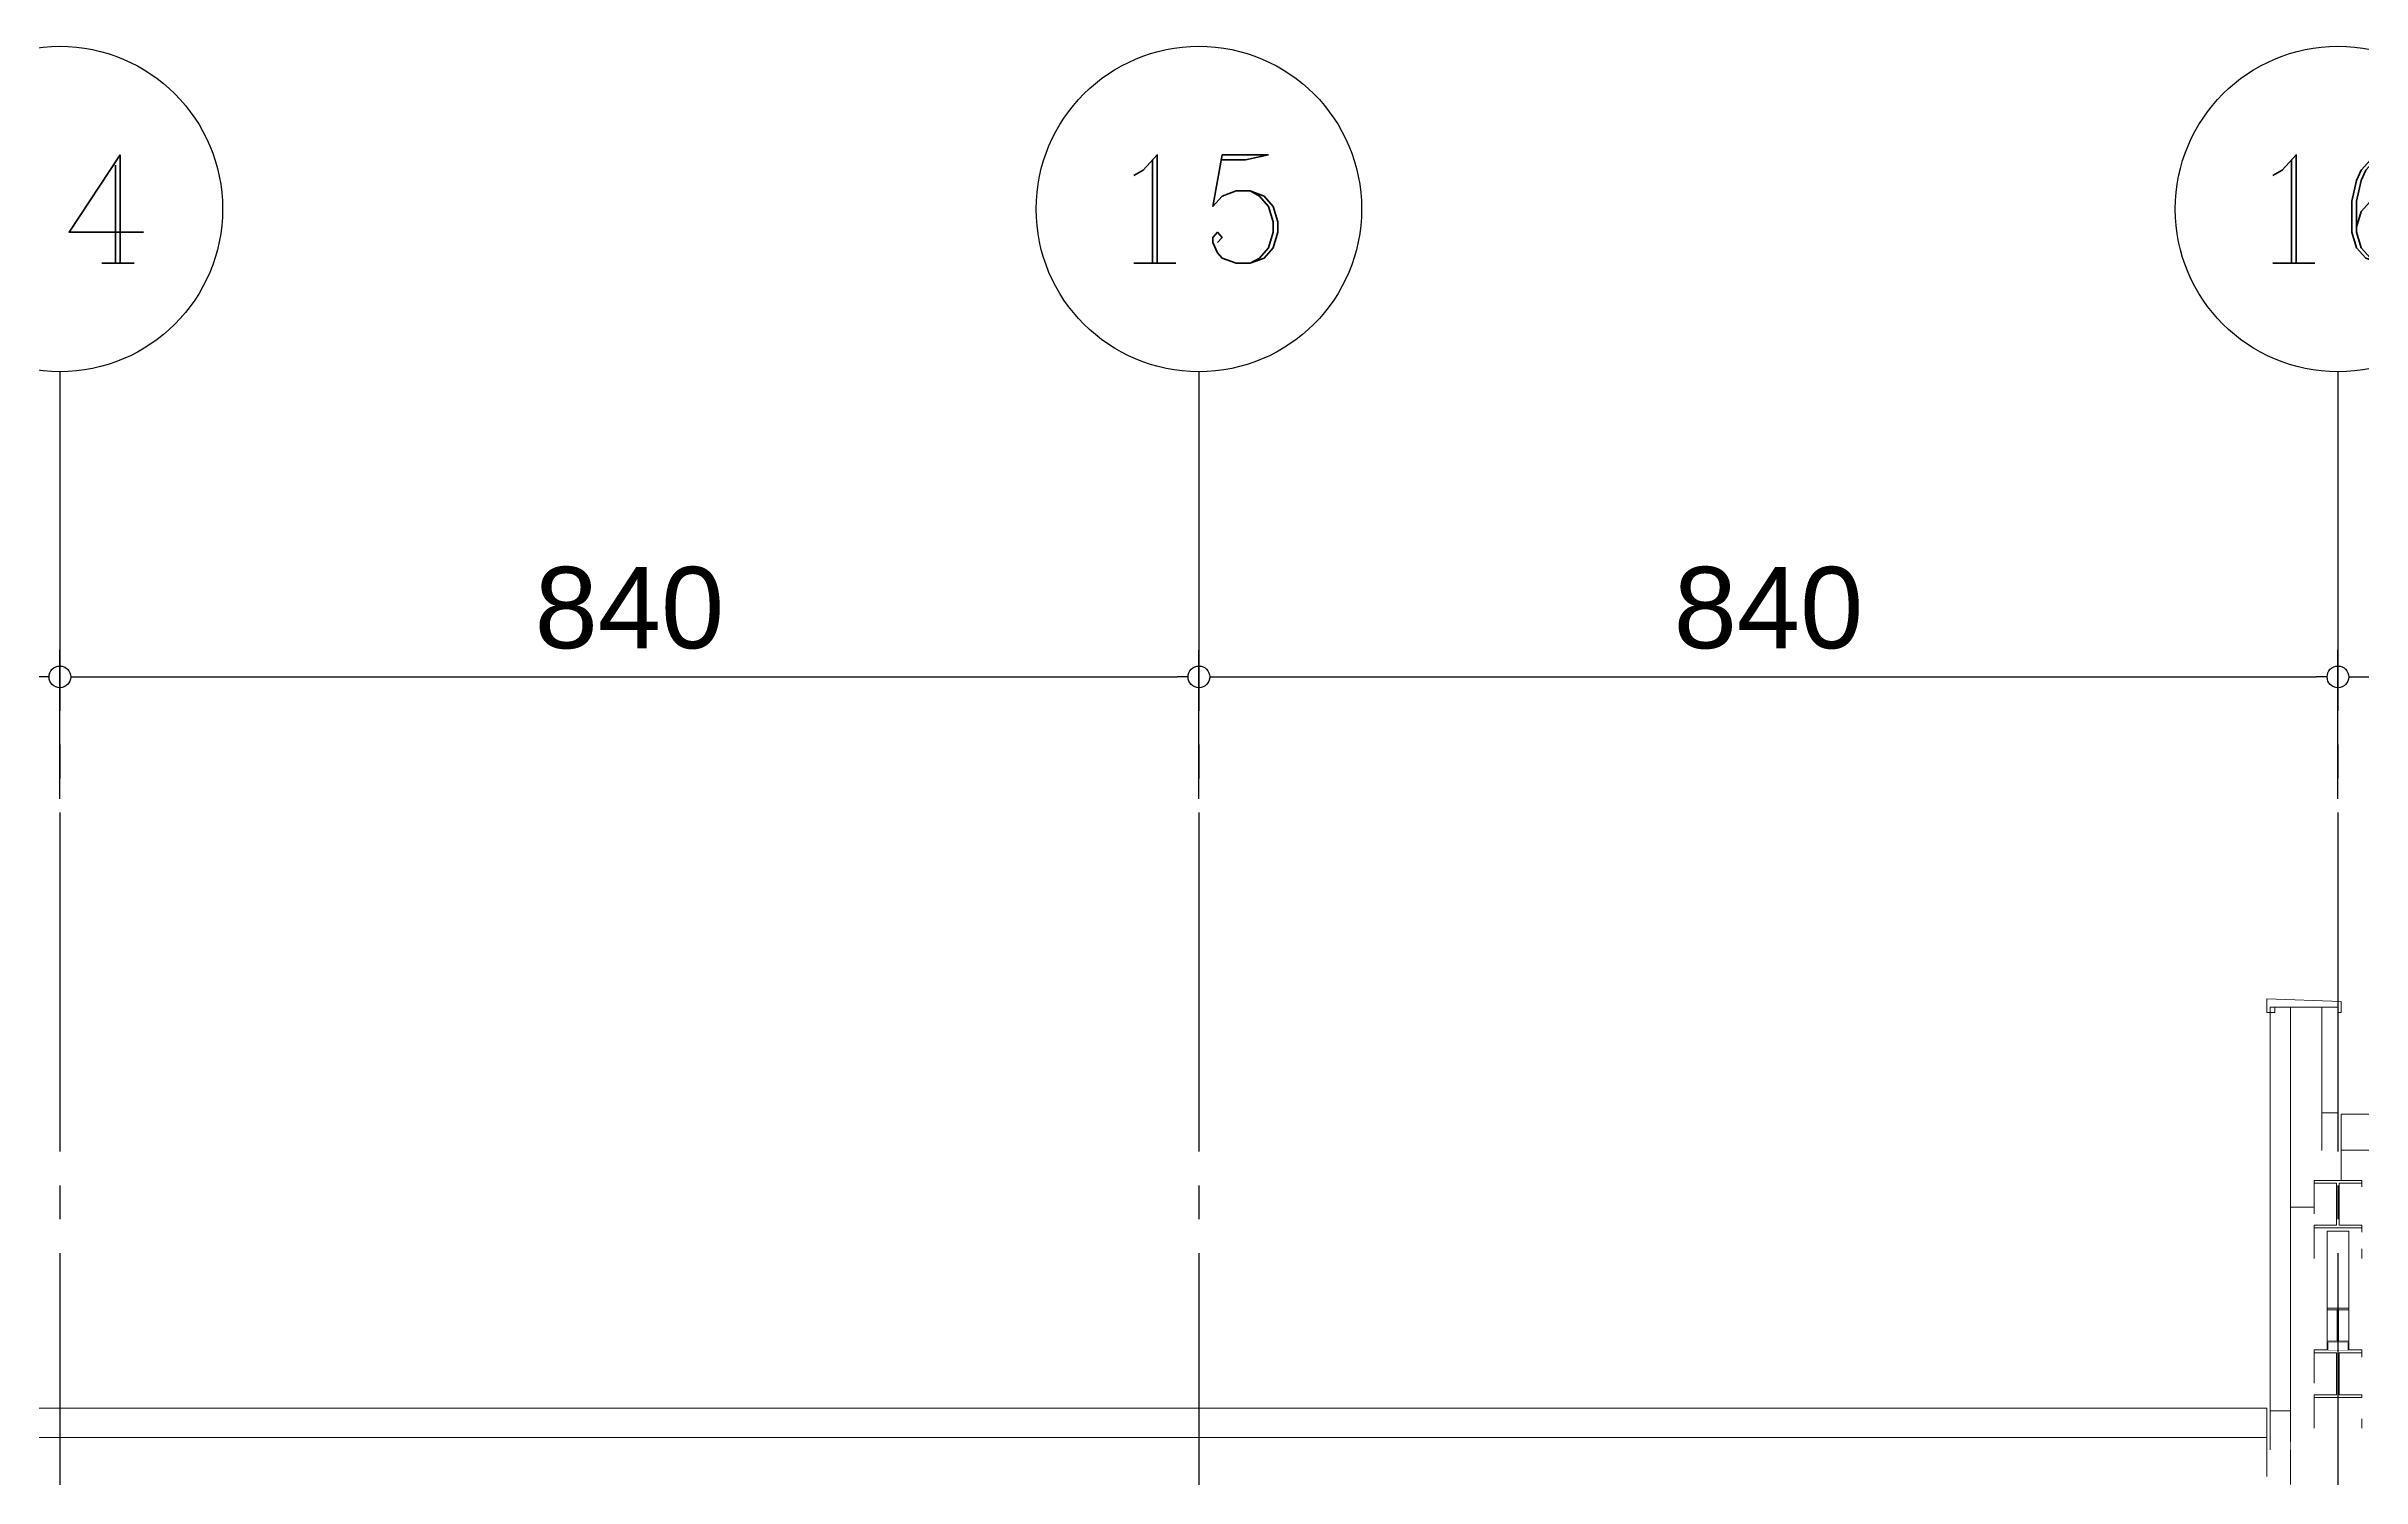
# Model space of a CAD drawing. Extents: x -3080 to 28500, y -1326 to 31609.
# Drawn here: x 11030 to 12738, y 28565 to 29621 of the extents above; entities that cross this region are included whole.
import ezdxf
from ezdxf.enums import TextEntityAlignment as Align
from ezdxf.xclip import XClip

# ---------------------------------------------------------------- set-up
doc = ezdxf.new("R2010")
doc.units = 0
doc.header["$LTSCALE"] = 100
doc.header["$XCLIPFRAME"] = 2
doc.linetypes.add('188K-SM-07-F10-MECH-CR PIPE-Y2257103$0$X-S-FAB_SL ALL$0$COL-CEN-LIN', pattern=[3.25, 2.5, -0.25, 0.25, -0.25])
doc.linetypes.add('188K-SM-07-F10-MECH-CR PIPE-Y2257103$0$X-S-FAB_SL ALL$0$Wipeout_Contour', pattern=[1, 0, -1])
for name, color, linetype in [('0-xref', 8, 'Continuous'), ('188K-SM-07-F10-MECH-CR PIPE-Y2257103$0$X-S-FAB_SL ALL$0$0-MC', 12, 'Continuous'), ('188K-SM-07-F10-MECH-CR PIPE-Y2257103$0$X-S-FAB_SL ALL$0$0-NC', 3, 'Continuous'), ('188K-SM-07-F10-MECH-CR PIPE-Y2257103$0$X-S-FAB_SL ALL$0$A-BLOCK', 7, 'Continuous'), ('188K-SM-07-F10-MECH-CR PIPE-Y2257103$0$X-S-FAB_SL ALL$0$A-ROOF', 7, 'Continuous'), ('188K-SM-07-F10-MECH-CR PIPE-Y2257103$0$X-S-FAB_SL ALL$0$A-WALL-EX', 7, 'Continuous'), ('188K-SM-07-F10-MECH-CR PIPE-Y2257103$0$X-S-FAB_SL ALL$0$ASP_1', 1, 'Continuous'), ('188K-SM-07-F10-MECH-CR PIPE-Y2257103$0$X-S-FAB_SL ALL$0$CCL', 15, '188K-SM-07-F10-MECH-CR PIPE-Y2257103$0$X-S-FAB_SL ALL$0$COL-CEN-LIN'), ('188K-SM-07-F10-MECH-CR PIPE-Y2257103$0$X-S-FAB_SL ALL$0$DIM', 15, 'Continuous'), ('188K-SM-07-F10-MECH-CR PIPE-Y2257103$0$X-S-FAB_SL ALL$0$Hattch', 7, 'Continuous'), ('188K-SM-07-F10-MECH-CR PIPE-Y2257103$0$X-S-FAB_SL ALL$0$S-COL', 7, 'Continuous'), ('188K-SM-07-F10-MECH-CR PIPE-Y2257103$0$X-S-FAB_SL ALL$0$S-TRUSS', 7, 'Continuous')]:
    doc.layers.add(name, color=color, linetype=linetype)
doc.styles.add('188K-SM-07-F10-MECH-CR PIPE-Y2257103$0$X-S-FAB_SL ALL$0$COL-NUM', font='romanc')
doc.styles.add('188K-SM-07-F10-MECH-CR PIPE-Y2257103$0$X-S-FAB_SL ALL$0$DIM', font='', dxfattribs={"width": 0.8})
doc.styles.add('188K-SM-07-F10-MECH-CR PIPE-Y2257103$0$X-S-FAB_SL ALL$0$Gen-Text', font='arial.ttf', dxfattribs={"height": 2.5})
doc.styles.get('188K-SM-07-F10-MECH-CR PIPE-Y2257103$0$X-S-FAB_SL ALL$0$DIM').set_extended_font_data('MingLiU')
doc.dimstyles.new('188K-SM-07-F10-MECH-CR PIPE-Y2257103$0$X-S-FAB_SL ALL$0$CIRL', dxfattribs={"dimtxt": 50, "dimasz": 25, "dimexe": 16, "dimexo": 0, "dimgap": 6, "dimtad": 1, "dimdsep": 46, "dimtxsty": '188K-SM-07-F10-MECH-CR PIPE-Y2257103$0$X-S-FAB_SL ALL$0$DIM', "dimblk": '188K-SM-07-F10-MECH-CR PIPE-Y2257103$0$X-S-FAB_SL ALL$0$_DotBlank', "dimcen": 10, "dimdle": 16, "dimclrd": 256, "dimclre": 256, "dimclrt": 6, "dimadec": 0, "dimazin": 0, "dimtfac": 1, "dimtix": 1, "dimtmove": 2, "dimatfit": 3, "dimldrblk": '188K-SM-07-F10-MECH-CR PIPE-Y2257103$0$X-S-FAB_SL ALL$0$ARROW', "dimfxl": 1, "dimtolj": 1, "dimtzin": 0, "dimarcsym": 0})

# ---------------------------------------------------------------- blocks, each defined once
blk = doc.blocks.new('188K-SM-07-F10-MECH-CR PIPE-Y2257103$0$X-S-FAB_SL ALL$0$剖面元素_219_3', base_point=(23061.3, -8263.1))
at = {"color": 254, "linetype": '188K-SM-07-F10-MECH-CR PIPE-Y2257103$0$X-S-FAB_SL ALL$0$Wipeout_Contour', "lineweight": 0, "ltscale": 326531.816947}
blk.add_wipeout([(35746.3, -6079), (35746.3, -6152.5), (35753.3, -6158.8), (35763.8, -6158.8), (35763.8, -6154.7), (35773.3, -6154.7), (35773.3, -6087.3), (35763.8, -6087.3), (35763.8, -6079)], dxfattribs=at).dxf.layer = '188K-SM-07-F10-MECH-CR PIPE-Y2257103$0$X-S-FAB_SL ALL$0$Hattch'
at = {"color": 254, "linetype": '188K-SM-07-F10-MECH-CR PIPE-Y2257103$0$X-S-FAB_SL ALL$0$Wipeout_Contour', "lineweight": 0, "ltscale": 291786.246429}
blk.add_wipeout([(35816.3, -6963.1), (35746.3, -6963.1), (35746.3, -6963.3), (35801.3, -6963.3), (35801.3, -6988.1), (35791.3, -6988.1), (35791.3, -7218.1), (35816.3, -7218.1)], dxfattribs=at).dxf.layer = '188K-SM-07-F10-MECH-CR PIPE-Y2257103$0$X-S-FAB_SL ALL$0$Hattch'
at = {"layer": '188K-SM-07-F10-MECH-CR PIPE-Y2257103$0$X-S-FAB_SL ALL$0$S-COL', "color": 8, "lineweight": 0}
for p, q in [((35746.3, -6963.3), (35746.3, -6963.1)), ((35816.3, -7218.1), (35816.3, -6963.1))]:
    blk.add_line(p, q, dxfattribs=at)
at = {"color": 254, "linetype": '188K-SM-07-F10-MECH-CR PIPE-Y2257103$0$X-S-FAB_SL ALL$0$Wipeout_Contour', "lineweight": 0, "ltscale": 2104627.003069175}
blk.add_wipeout([(35746.3, -5829.1), (35746.3, -6033.8), (35763.8, -6033.8), (35763.8, -6029.7), (35798.8, -6029.7), (35798.8, -6054.3), (35782.3, -6054.3), (35782.3, -6062.7), (35798.8, -6062.7), (35798.8, -6087.3), (35789.3, -6087.3), (35789.3, -6154.7), (35798.8, -6154.7), (35798.8, -6179.3), (35782.3, -6179.3), (35782.3, -6187.7), (35798.8, -6187.7), (35798.8, -6212.3), (35763.8, -6212.3), (35763.8, -6204), (35746.3, -6204), (35746.3, -6943.1), (35816.3, -6943.1), (35816.3, -5985.2), (35798.8, -5985.2), (35798.8, -5939.7), (35803.6, -5939.7), (35816.3, -5929.8), (35816.3, -5859.8), (35798.8, -5859.8), (35798.8, -5829.1), (35798.8, -5834.1), (35782.3, -5834.1), (35782.3, -5842.5), (35798.8, -5842.5), (35798.8, -5867.1), (35789.3, -5867.1), (35789.3, -5934.5), (35798.8, -5934.5), (35798.8, -5959), (35782.3, -5959), (35782.3, -5967.5), (35798.8, -5967.5), (35798.8, -5992.1), (35763.8, -5992.1), (35763.8, -5967.5), (35780.3, -5967.5), (35780.3, -5959), (35763.8, -5959), (35763.8, -5934.5), (35773.3, -5934.5), (35773.3, -5867.1), (35763.8, -5867.1), (35763.8, -5842.5), (35780.3, -5842.5), (35780.3, -5834.1), (35763.8, -5834.1), (35763.8, -5829.1)], dxfattribs=at).dxf.layer = '188K-SM-07-F10-MECH-CR PIPE-Y2257103$0$X-S-FAB_SL ALL$0$Hattch'
at = {"color": 254, "linetype": '188K-SM-07-F10-MECH-CR PIPE-Y2257103$0$X-S-FAB_SL ALL$0$Wipeout_Contour', "lineweight": 0, "ltscale": 145845.722661}
blk.add_wipeout([(35771.3, -7028.1), (35746.3, -7028.1), (35746.3, -7218.1), (35771.3, -7218.1)], dxfattribs=at).dxf.layer = '188K-SM-07-F10-MECH-CR PIPE-Y2257103$0$X-S-FAB_SL ALL$0$Hattch'
at = {"layer": '188K-SM-07-F10-MECH-CR PIPE-Y2257103$0$X-S-FAB_SL ALL$0$S-COL', "color": 8, "lineweight": 0}
for p, q in [((35746.3, -5829.1), (35763.8, -5829.1)), ((35816.3, -5929.8), (35816.3, -5859.8)), ((35816.3, -6943.1), (35816.3, -5985.2)), ((35746.3, -6033.8), (35746.3, -6001.9)), ((35746.3, -6152.5), (35746.3, -6079)), ((35746.3, -6943.1), (35746.3, -6204)), ((35746.3, -7218.1), (35746.3, -7028.1))]:
    blk.add_line(p, q, dxfattribs=at)
blk = doc.blocks.new('188K-SM-07-F10-MECH-CR PIPE-Y2257103$0$X-S-FAB_SL ALL$0$剖面元素_435_3', base_point=(23061.3, -8263.1))
at = {"layer": '188K-SM-07-F10-MECH-CR PIPE-Y2257103$0$X-S-FAB_SL ALL$0$A-WALL-EX', "color": 6, "lineweight": 0}
blk.add_line((35734.8, -5681.6), (35731.3, -5681.6), dxfattribs=at)
at = {"color": 254, "linetype": '188K-SM-07-F10-MECH-CR PIPE-Y2257103$0$X-S-FAB_SL ALL$0$Wipeout_Contour', "lineweight": 0, "ltscale": 144951.588721}
blk.add_wipeout([(35731.3, -6008.1), (35746.3, -6008.1), (35746.3, -5979.5), (35731.3, -5979.5)], dxfattribs=at).dxf.layer = '188K-SM-07-F10-MECH-CR PIPE-Y2257103$0$X-S-FAB_SL ALL$0$Hattch'
at = {"layer": '188K-SM-07-F10-MECH-CR PIPE-Y2257103$0$X-S-FAB_SL ALL$0$A-WALL-EX', "color": 6, "lineweight": 0}
for p, q in [((35731.3, -5681.6), (35731.3, -5979.5)), ((35746.3, -5681.6), (35746.3, -5979.5)), ((35746.3, -5979.5), (35731.3, -5979.5))]:
    blk.add_line(p, q, dxfattribs=at)
at = {"layer": '188K-SM-07-F10-MECH-CR PIPE-Y2257103$0$X-S-FAB_SL ALL$0$A-WALL-EX', "color": 8, "lineweight": 0}
for p, q in [((35731.3, -6008.1), (35731.3, -5979.5)), ((35746.3, -6001.9), (35746.3, -5979.5))]:
    blk.add_line(p, q, dxfattribs=at)
blk = doc.blocks.new('188K-SM-07-F10-MECH-CR PIPE-Y2257103$0$X-S-FAB_SL ALL$0$剖面元素_436_3', base_point=(23061.3, -8263.1))
at = {"layer": '188K-SM-07-F10-MECH-CR PIPE-Y2257103$0$X-S-FAB_SL ALL$0$A-WALL-EX', "color": 6, "lineweight": 0}
blk.add_line((35781.3, -5681.6), (35781.3, -5685.6), dxfattribs=at)
at = {"color": 254, "linetype": '188K-SM-07-F10-MECH-CR PIPE-Y2257103$0$X-S-FAB_SL ALL$0$Wipeout_Contour', "lineweight": 0, "ltscale": 144952.560465}
blk.add_wipeout([(35769.3, -5759.6), (35769.3, -5787.3), (35781.3, -5787.3), (35781.3, -5759.6)], dxfattribs=at).dxf.layer = '188K-SM-07-F10-MECH-CR PIPE-Y2257103$0$X-S-FAB_SL ALL$0$Hattch'
at = {"layer": '188K-SM-07-F10-MECH-CR PIPE-Y2257103$0$X-S-FAB_SL ALL$0$A-WALL-EX', "color": 6, "lineweight": 0}
for p, q in [((35769.3, -5681.6), (35769.3, -5759.6)), ((35781.3, -5685.6), (35781.3, -5759.6)), ((35781.3, -5759.6), (35769.3, -5759.6))]:
    blk.add_line(p, q, dxfattribs=at)
at = {"layer": '188K-SM-07-F10-MECH-CR PIPE-Y2257103$0$X-S-FAB_SL ALL$0$A-WALL-EX', "color": 8, "lineweight": 0}
for p, q in [((35769.3, -5787.3), (35769.3, -5759.6)), ((35781.3, -5787.3), (35781.3, -5759.6))]:
    blk.add_line(p, q, dxfattribs=at)
blk = doc.blocks.new('188K-SM-07-F10-MECH-CR PIPE-Y2257103$0$X-S-FAB_SL ALL$0$剖面元素_440_3', base_point=(23061.3, -8263.1))
at = {"layer": '188K-SM-07-F10-MECH-CR PIPE-Y2257103$0$X-S-FAB_SL ALL$0$A-ROOF', "color": 6, "lineweight": 0}
blk.add_line((38178.8, -5760.5), (35783.8, -5760.5), dxfattribs=at)
at = {"color": 254, "linetype": '188K-SM-07-F10-MECH-CR PIPE-Y2257103$0$X-S-FAB_SL ALL$0$Wipeout_Contour', "lineweight": 0, "ltscale": 974536.709837}
blk.add_wipeout([(35783.8, -5787.2), (35783.8, -5809.5), (35798.8, -5809.5), (35798.8, -5815.8), (35798.8, -5814.3), (36363.8, -5814.3), (36363.8, -5809.5), (36398.8, -5809.5), (36398.8, -5815.8), (36398.8, -5814.3), (36963.8, -5814.3), (36963.8, -5809.5), (36998.8, -5809.5), (36998.8, -5815.8), (36998.8, -5814.3), (37563.8, -5814.3), (37563.8, -5809.5), (37598.8, -5809.5), (37598.8, -5815.8), (37598.8, -5814.3), (38163.8, -5814.3), (38163.8, -5815.8), (38163.8, -5815.8), (38163.8, -5809.5), (38178.8, -5809.5), (38178.8, -5787.2)], dxfattribs=at).dxf.layer = '188K-SM-07-F10-MECH-CR PIPE-Y2257103$0$X-S-FAB_SL ALL$0$Hattch'
at = {"layer": '188K-SM-07-F10-MECH-CR PIPE-Y2257103$0$X-S-FAB_SL ALL$0$A-ROOF', "color": 6, "lineweight": 0}
for p in [(35783.8, -5760.5), (38178.8, -5787.2)]:
    blk.add_line(p, (35783.8, -5787.2), dxfattribs=at)
at = {"layer": '188K-SM-07-F10-MECH-CR PIPE-Y2257103$0$X-S-FAB_SL ALL$0$A-ROOF', "color": 8, "lineweight": 0}
blk.add_line((35783.8, -5787.2), (35783.8, -5809.5), dxfattribs=at)
blk = doc.blocks.new('188K-SM-07-F10-MECH-CR PIPE-Y2257103$0$X-S-FAB_SL ALL$0$剖面元素_595_3', base_point=(23061.3, -8263.1))
at = {"layer": '188K-SM-07-F10-MECH-CR PIPE-Y2257103$0$X-S-FAB_SL ALL$0$A-ROOF', "color": 6, "lineweight": 0}
blk.add_line((35728.8, -5977.3), (24863.8, -5977.3), dxfattribs=at)
at = {"color": 254, "linetype": '188K-SM-07-F10-MECH-CR PIPE-Y2257103$0$X-S-FAB_SL ALL$0$Wipeout_Contour', "lineweight": 0, "ltscale": 123706.451728}
blk.add_wipeout([(24906.3, -6027.7), (35728.8, -6027.7), (35728.8, -5999.1), (24906.3, -5999.1)], dxfattribs=at).dxf.layer = '188K-SM-07-F10-MECH-CR PIPE-Y2257103$0$X-S-FAB_SL ALL$0$Hattch'
at = {"layer": '188K-SM-07-F10-MECH-CR PIPE-Y2257103$0$X-S-FAB_SL ALL$0$A-ROOF', "color": 6, "lineweight": 0}
for p, q in [((35728.8, -5977.3), (35728.8, -5999.1)), ((35728.8, -5999.1), (24863.8, -5999.1))]:
    blk.add_line(p, q, dxfattribs=at)
at = {"layer": '188K-SM-07-F10-MECH-CR PIPE-Y2257103$0$X-S-FAB_SL ALL$0$A-ROOF', "color": 8, "lineweight": 0}
blk.add_line((35728.8, -6027.7), (35728.8, -5999.1), dxfattribs=at)
blk = doc.blocks.new('188K-SM-07-F10-MECH-CR PIPE-Y2257103$0$X-S-FAB_SL ALL$0$剖面元素_603_3', base_point=(23061.3, -8263.1))
at = {"layer": '188K-SM-07-F10-MECH-CR PIPE-Y2257103$0$X-S-FAB_SL ALL$0$A-WALL-EX', "color": 6, "lineweight": 0}
for p, q in [((35728.8, -5675.6), (35728.8, -5685.6)), ((35728.8, -5675.6), (35783.8, -5677.6)), ((35734.8, -5685.6), (35728.8, -5685.6)), ((35734.8, -5681.6), (35734.8, -5685.6)), ((35746.3, -5681.6), (35734.8, -5681.6)), ((35769.3, -5681.6), (35746.3, -5681.6)), ((35781.3, -5681.6), (35769.3, -5681.6)), ((35783.8, -5685.6), (35781.3, -5685.6)), ((35783.8, -5677.6), (35783.8, -5685.6))]:
    blk.add_line(p, q, dxfattribs=at)
blk = doc.blocks.new('188K-SM-07-F10-MECH-CR PIPE-Y2257103$0$X-S-FAB_SL ALL$0$剖面元素_970_3', base_point=(23061.3, -8263.1))
at = {"color": 254, "linetype": '188K-SM-07-F10-MECH-CR PIPE-Y2257103$0$X-S-FAB_SL ALL$0$Wipeout_Contour', "lineweight": 0, "ltscale": 144971.267175}
blk.add_wipeout([(35763.8, -5811.5), (35763.8, -5834.1), (35780.3, -5834.1), (35780.3, -5811.5)], dxfattribs=at).dxf.layer = '188K-SM-07-F10-MECH-CR PIPE-Y2257103$0$X-S-FAB_SL ALL$0$Hattch'
at = {"color": 254, "linetype": '188K-SM-07-F10-MECH-CR PIPE-Y2257103$0$X-S-FAB_SL ALL$0$Wipeout_Contour', "lineweight": 0, "ltscale": 290058.921597}
blk.add_wipeout([(35763.8, -5844.5), (35763.8, -5867.1), (35773.3, -5867.1), (35773.3, -5846.9), (35789.3, -5846.9), (35789.3, -5867.1), (35798.8, -5867.1), (35798.8, -5844.5)], dxfattribs=at).dxf.layer = '188K-SM-07-F10-MECH-CR PIPE-Y2257103$0$X-S-FAB_SL ALL$0$Hattch'
at = {"color": 254, "linetype": '188K-SM-07-F10-MECH-CR PIPE-Y2257103$0$X-S-FAB_SL ALL$0$Wipeout_Contour', "lineweight": 0, "ltscale": 145052.423397}
blk.add_wipeout([(35763.8, -5936.5), (35763.8, -5959), (35780.3, -5959), (35780.3, -5936.5)], dxfattribs=at).dxf.layer = '188K-SM-07-F10-MECH-CR PIPE-Y2257103$0$X-S-FAB_SL ALL$0$Hattch'
at = {"color": 254, "linetype": '188K-SM-07-F10-MECH-CR PIPE-Y2257103$0$X-S-FAB_SL ALL$0$Wipeout_Contour', "lineweight": 0, "ltscale": 145110.638342}
blk.add_wipeout([(35763.8, -5969.5), (35763.8, -5992.1), (35798.8, -5992.1), (35798.8, -5969.5)], dxfattribs=at).dxf.layer = '188K-SM-07-F10-MECH-CR PIPE-Y2257103$0$X-S-FAB_SL ALL$0$Hattch'
at = {"layer": '188K-SM-07-F10-MECH-CR PIPE-Y2257103$0$X-S-FAB_SL ALL$0$S-TRUSS', "color": 3, "lineweight": 0}
for p, q in [((35763.8, -5809.5), (35763.8, -5811.5)), ((35763.8, -5842.5), (35763.8, -5844.5)), ((35798.8, -5844.5), (35763.8, -5844.5)), ((35763.8, -5934.5), (35763.8, -5936.5)), ((35763.8, -5967.5), (35763.8, -5969.5)), ((35798.8, -5969.5), (35763.8, -5969.5))]:
    blk.add_line(p, q, dxfattribs=at)
at = {"layer": '188K-SM-07-F10-MECH-CR PIPE-Y2257103$0$X-S-FAB_SL ALL$0$S-TRUSS', "color": 8, "lineweight": 0}
for p, q in [((35763.8, -5811.5), (35763.8, -5834.1)), ((35763.8, -5844.5), (35763.8, -5867.1)), ((35798.8, -5844.5), (35798.8, -5847.7)), ((35798.8, -5859.8), (35798.8, -5867.1)), ((35763.8, -5936.5), (35763.8, -5959)), ((35763.8, -5969.5), (35763.8, -5992.1)), ((35798.8, -5985.2), (35798.8, -5992.1))]:
    blk.add_line(p, q, dxfattribs=at)
at = {"color": 254, "linetype": '188K-SM-07-F10-MECH-CR PIPE-Y2257103$0$X-S-FAB_SL ALL$0$Wipeout_Contour', "lineweight": 0, "ltscale": 145044.306395}
blk.add_wipeout([(35798.8, -5811.5), (35782.3, -5811.5), (35782.3, -5834.1), (35798.8, -5834.1)], dxfattribs=at).dxf.layer = '188K-SM-07-F10-MECH-CR PIPE-Y2257103$0$X-S-FAB_SL ALL$0$Hattch'
at = {"color": 254, "linetype": '188K-SM-07-F10-MECH-CR PIPE-Y2257103$0$X-S-FAB_SL ALL$0$Wipeout_Contour', "lineweight": 0, "ltscale": 145125.421773}
blk.add_wipeout([(35798.8, -5936.5), (35782.3, -5936.5), (35782.3, -5959), (35798.8, -5959)], dxfattribs=at).dxf.layer = '188K-SM-07-F10-MECH-CR PIPE-Y2257103$0$X-S-FAB_SL ALL$0$Hattch'
at = {"layer": '188K-SM-07-F10-MECH-CR PIPE-Y2257103$0$X-S-FAB_SL ALL$0$S-TRUSS', "color": 3, "lineweight": 0}
for p, q in [((35798.8, -5809.5), (35763.8, -5809.5)), ((35780.3, -5811.5), (35763.8, -5811.5)), ((35780.3, -5811.5), (35780.3, -5842.5)), ((35782.3, -5811.5), (35782.3, -5842.5)), ((35798.8, -5811.5), (35782.3, -5811.5)), ((35798.8, -5809.5), (35798.8, -5811.5)), ((35780.3, -5842.5), (35763.8, -5842.5)), ((35798.8, -5842.5), (35782.3, -5842.5)), ((35798.8, -5842.5), (35798.8, -5844.5)), ((35798.8, -5934.5), (35763.8, -5934.5)), ((35780.3, -5936.5), (35763.8, -5936.5)), ((35780.3, -5936.5), (35780.3, -5967.5)), ((35782.3, -5936.5), (35782.3, -5967.5)), ((35798.8, -5936.5), (35782.3, -5936.5)), ((35798.8, -5934.5), (35798.8, -5936.5)), ((35780.3, -5967.5), (35763.8, -5967.5)), ((35798.8, -5967.5), (35782.3, -5967.5)), ((35798.8, -5967.5), (35798.8, -5969.5))]:
    blk.add_line(p, q, dxfattribs=at)
at = {"layer": '188K-SM-07-F10-MECH-CR PIPE-Y2257103$0$X-S-FAB_SL ALL$0$S-TRUSS', "color": 8, "lineweight": 0}
for p, q in [((35798.8, -5811.5), (35798.8, -5814.3)), ((35798.8, -5936.5), (35798.8, -5939.7))]:
    blk.add_line(p, q, dxfattribs=at)
blk = doc.blocks.new('188K-SM-07-F10-MECH-CR PIPE-Y2257103$0$X-S-FAB_SL ALL$0$剖面元素_971_3', base_point=(23061.3, -8263.1))
at = {"color": 254, "linetype": '188K-SM-07-F10-MECH-CR PIPE-Y2257103$0$X-S-FAB_SL ALL$0$Wipeout_Contour', "lineweight": 0, "ltscale": 145035.0485}
blk.add_wipeout([(35773.3, -5846.9), (35773.3, -5883.2), (35789.3, -5883.2), (35789.3, -5846.9)], dxfattribs=at).dxf.layer = '188K-SM-07-F10-MECH-CR PIPE-Y2257103$0$X-S-FAB_SL ALL$0$Hattch'
at = {"color": 254, "linetype": '188K-SM-07-F10-MECH-CR PIPE-Y2257103$0$X-S-FAB_SL ALL$0$Wipeout_Contour', "lineweight": 0, "ltscale": 145047.918186}
blk.add_wipeout([(35773.3, -5934.5), (35773.8, -5934.5), (35773.8, -5929.2), (35773.3, -5929.2)], dxfattribs=at).dxf.layer = '188K-SM-07-F10-MECH-CR PIPE-Y2257103$0$X-S-FAB_SL ALL$0$Hattch'
at = {"color": 254, "linetype": '188K-SM-07-F10-MECH-CR PIPE-Y2257103$0$X-S-FAB_SL ALL$0$Wipeout_Contour', "lineweight": 0, "ltscale": 145109.083371}
blk.add_wipeout([(35788.8, -5929.2), (35788.8, -5934.5), (35789.3, -5934.5), (35789.3, -5929.2)], dxfattribs=at).dxf.layer = '188K-SM-07-F10-MECH-CR PIPE-Y2257103$0$X-S-FAB_SL ALL$0$Hattch'
at = {"layer": '188K-SM-07-F10-MECH-CR PIPE-Y2257103$0$X-S-FAB_SL ALL$0$S-TRUSS', "color": 8, "lineweight": 0}
blk.add_line((35789.3, -5846.9), (35773.3, -5846.9), dxfattribs=at)
at = {"color": 254, "linetype": '188K-SM-07-F10-MECH-CR PIPE-Y2257103$0$X-S-FAB_SL ALL$0$Wipeout_Contour', "lineweight": 0, "ltscale": 145085.208938}
blk.add_wipeout([(35781.8, -5928), (35789.3, -5928), (35789.3, -5904.9), (35781.8, -5904.9)], dxfattribs=at).dxf.layer = '188K-SM-07-F10-MECH-CR PIPE-Y2257103$0$X-S-FAB_SL ALL$0$Hattch'
at = {"color": 254, "linetype": '188K-SM-07-F10-MECH-CR PIPE-Y2257103$0$X-S-FAB_SL ALL$0$Wipeout_Contour', "lineweight": 0, "ltscale": 145053.437667}
blk.add_wipeout([(35789.3, -5883.2), (35773.3, -5883.2), (35773.3, -5903.6), (35789.3, -5903.6)], dxfattribs=at).dxf.layer = '188K-SM-07-F10-MECH-CR PIPE-Y2257103$0$X-S-FAB_SL ALL$0$Hattch'
at = {"layer": '188K-SM-07-F10-MECH-CR PIPE-Y2257103$0$X-S-FAB_SL ALL$0$S-TRUSS', "color": 8, "lineweight": 0}
for p, q in [((35773.3, -5883.2), (35773.3, -5846.9)), ((35789.3, -5883.2), (35789.3, -5846.9))]:
    blk.add_line(p, q, dxfattribs=at)
at = {"color": 254, "linetype": '188K-SM-07-F10-MECH-CR PIPE-Y2257103$0$X-S-FAB_SL ALL$0$Wipeout_Contour', "lineweight": 0, "ltscale": 145051.664413}
blk.add_wipeout([(35773.3, -5928), (35780.8, -5928), (35780.8, -5904.9), (35773.3, -5904.9)], dxfattribs=at).dxf.layer = '188K-SM-07-F10-MECH-CR PIPE-Y2257103$0$X-S-FAB_SL ALL$0$Hattch'
at = {"layer": '188K-SM-07-F10-MECH-CR PIPE-Y2257103$0$X-S-FAB_SL ALL$0$S-TRUSS', "color": 8, "lineweight": 0}
for p, q in [((35773.3, -5903.6), (35773.3, -5883.2)), ((35789.3, -5903.6), (35789.3, -5883.2)), ((35773.3, -5928), (35773.3, -5904.9)), ((35789.3, -5928), (35789.3, -5904.9)), ((35773.3, -5929.2), (35773.3, -5934.5)), ((35789.3, -5929.2), (35789.3, -5934.5))]:
    blk.add_line(p, q, dxfattribs=at)
at = {"layer": '188K-SM-07-F10-MECH-CR PIPE-Y2257103$0$X-S-FAB_SL ALL$0$S-TRUSS', "color": 3, "lineweight": 0}
for p, q in [((35773.3, -5903.6), (35773.3, -5904.9)), ((35789.3, -5903.6), (35773.3, -5903.6)), ((35780.8, -5904.9), (35773.3, -5904.9)), ((35780.8, -5904.9), (35780.8, -5928)), ((35781.8, -5904.9), (35781.8, -5928)), ((35789.3, -5904.9), (35781.8, -5904.9)), ((35789.3, -5903.6), (35789.3, -5904.9)), ((35773.3, -5928), (35773.3, -5929.2)), ((35780.8, -5928), (35773.3, -5928)), ((35789.3, -5929.2), (35773.3, -5929.2)), ((35789.3, -5928), (35781.8, -5928)), ((35789.3, -5928), (35789.3, -5929.2))]:
    blk.add_line(p, q, dxfattribs=at)
blk = doc.blocks.new('188K-SM-07-F10-MECH-CR PIPE-Y2257103$0$X-S-FAB_SL ALL$0$剖面元素_2014_3', base_point=(23061.3, -8263.1))
at = {"color": 254, "linetype": '188K-SM-07-F10-MECH-CR PIPE-Y2257103$0$X-S-FAB_SL ALL$0$Wipeout_Contour', "lineweight": 0, "ltscale": 145078.500836}
blk.add_wipeout([(35788.8, -5929.2), (35773.8, -5929.2), (35773.8, -5934.5), (35788.8, -5934.5)], dxfattribs=at).dxf.layer = '188K-SM-07-F10-MECH-CR PIPE-Y2257103$0$X-S-FAB_SL ALL$0$Hattch'
at = {"layer": '188K-SM-07-F10-MECH-CR PIPE-Y2257103$0$X-S-FAB_SL ALL$0$S-TRUSS', "color": 8, "lineweight": 0}
for p, q in [((35773.8, -5934.5), (35773.8, -5929.2)), ((35788.8, -5934.5), (35788.8, -5929.2))]:
    blk.add_line(p, q, dxfattribs=at)
blk = doc.blocks.new('188K-SM-07-F10-MECH-CR PIPE-Y2257103$0$X-S-FAB_SL ALL$0$A$C2e9ab586')
at = {"layer": '188K-SM-07-F10-MECH-CR PIPE-Y2257103$0$X-S-FAB_SL ALL$0$A-WALL-EX', "lineweight": 0}
blk.add_blockref('188K-SM-07-F10-MECH-CR PIPE-Y2257103$0$X-S-FAB_SL ALL$0$剖面元素_436_3', (-28106.4, 285), dxfattribs=at)
at = {"layer": '188K-SM-07-F10-MECH-CR PIPE-Y2257103$0$X-S-FAB_SL ALL$0$S-COL', "lineweight": 0}
blk.add_blockref('188K-SM-07-F10-MECH-CR PIPE-Y2257103$0$X-S-FAB_SL ALL$0$剖面元素_219_3', (-28106.4, 285), dxfattribs=at)
at = {"layer": '188K-SM-07-F10-MECH-CR PIPE-Y2257103$0$X-S-FAB_SL ALL$0$A-ROOF', "lineweight": 0}
blk.add_blockref('188K-SM-07-F10-MECH-CR PIPE-Y2257103$0$X-S-FAB_SL ALL$0$剖面元素_440_3', (-28106.4, 285), dxfattribs=at)
at = {"layer": '188K-SM-07-F10-MECH-CR PIPE-Y2257103$0$X-S-FAB_SL ALL$0$A-WALL-EX', "lineweight": 0}
blk.add_blockref('188K-SM-07-F10-MECH-CR PIPE-Y2257103$0$X-S-FAB_SL ALL$0$剖面元素_435_3', (-28106.4, 285), dxfattribs=at)
at = {"layer": '188K-SM-07-F10-MECH-CR PIPE-Y2257103$0$X-S-FAB_SL ALL$0$A-ROOF', "lineweight": 0}
blk.add_blockref('188K-SM-07-F10-MECH-CR PIPE-Y2257103$0$X-S-FAB_SL ALL$0$剖面元素_595_3', (-28106.4, 285), dxfattribs=at)
at = {"layer": '188K-SM-07-F10-MECH-CR PIPE-Y2257103$0$X-S-FAB_SL ALL$0$A-WALL-EX', "lineweight": 0}
blk.add_blockref('188K-SM-07-F10-MECH-CR PIPE-Y2257103$0$X-S-FAB_SL ALL$0$剖面元素_603_3', (-28106.4, 285), dxfattribs=at)
at = {"layer": '188K-SM-07-F10-MECH-CR PIPE-Y2257103$0$X-S-FAB_SL ALL$0$S-TRUSS', "lineweight": 0}
blk.add_blockref('188K-SM-07-F10-MECH-CR PIPE-Y2257103$0$X-S-FAB_SL ALL$0$剖面元素_970_3', (-28106.4, 285), dxfattribs=at)
blk.add_blockref('188K-SM-07-F10-MECH-CR PIPE-Y2257103$0$X-S-FAB_SL ALL$0$剖面元素_971_3', (-28106.4, 285), dxfattribs=at)
blk.add_blockref('188K-SM-07-F10-MECH-CR PIPE-Y2257103$0$X-S-FAB_SL ALL$0$剖面元素_2014_3', (-28106.4, 285), dxfattribs=at)
blk = doc.blocks.new('188K-SM-07-F10-MECH-CR PIPE-Y2257103$0$X-S-FAB_SL ALL$0$cn-y')
at = {"layer": '188K-SM-07-F10-MECH-CR PIPE-Y2257103$0$X-S-FAB_SL ALL$0$0-MC'}
blk.add_circle((-50, 0), 50, dxfattribs=at)
at = {"layer": '188K-SM-07-F10-MECH-CR PIPE-Y2257103$0$X-S-FAB_SL ALL$0$0-NC', "style": '188K-SM-07-F10-MECH-CR PIPE-Y2257103$0$X-S-FAB_SL ALL$0$COL-NUM'}
blk.add_attdef('GRID-Y', text='', height=50, dxfattribs=at).set_placement((-50, 0), align=Align.MIDDLE_CENTER)
blk = doc.blocks.new('188K-SM-07-F10-MECH-CR PIPE-Y2257103$0$X-S-FAB_SL ALL$0$_DotBlank')
at = {"color": 0, "linetype": 'ByBlock', "lineweight": -2}
blk.add_line((-0.5, 0), (-1, 0), dxfattribs=at)
blk.add_circle((0, 0), 0.5, dxfattribs=at)
blk = doc.blocks.new('*D1464')
at = {"layer": '188K-SM-07-F10-MECH-CR PIPE-Y2257103$0$X-S-FAB_SL ALL$0$DIM', "lineweight": -2, "transparency": 16777216}
for p, q in [((5726.5, -76069.9), (5726.5, -75959.9)), ((6566.5, -76069.9), (6566.5, -75959.9)), ((5742.5, -75979.9), (6550.5, -75979.9))]:
    blk.add_line(p, q, dxfattribs=at)
at = {"layer": 'DefPoints', "color": 0, "transparency": 16777216}
for p in [(6566.5, -75979.9), (5726.5, -76069.9), (6566.5, -76069.9)]:
    blk.add_point(p, dxfattribs=at)
at = {"layer": '188K-SM-07-F10-MECH-CR PIPE-Y2257103$0$X-S-FAB_SL ALL$0$DIM', "lineweight": -2, "transparency": 16777216, "xscale": 16, "yscale": 16, "zscale": 16, "rotation": 180}
blk.add_blockref('188K-SM-07-F10-MECH-CR PIPE-Y2257103$0$X-S-FAB_SL ALL$0$_DotBlank', (5726.5, -75979.9), dxfattribs=at)
at = {"layer": '188K-SM-07-F10-MECH-CR PIPE-Y2257103$0$X-S-FAB_SL ALL$0$DIM', "lineweight": -2, "transparency": 16777216, "xscale": 16, "yscale": 16, "zscale": 16}
blk.add_blockref('188K-SM-07-F10-MECH-CR PIPE-Y2257103$0$X-S-FAB_SL ALL$0$_DotBlank', (6566.5, -75979.9), dxfattribs=at)
at = {"layer": '188K-SM-07-F10-MECH-CR PIPE-Y2257103$0$X-S-FAB_SL ALL$0$DIM', "color": 6, "transparency": 16777216, "insert": (6146.5, -75929.2), "char_height": 2.5, "attachment_point": 5, "style": '188K-SM-07-F10-MECH-CR PIPE-Y2257103$0$X-S-FAB_SL ALL$0$Gen-Text'}
blk.add_mtext('\\A1;{\\H24x;840}', dxfattribs=at)
blk = doc.blocks.new('188K-SM-07-F10-MECH-CR PIPE-Y2257103$0$X-S-FAB_SL ALL$0$ARROW')
at = {"color": 3}
blk.add_solid([(0, 0), (-2.4, -0.4), (-2.4, 0.4)], dxfattribs=at)
blk = doc.blocks.new('*D1465')
at = {"layer": '188K-SM-07-F10-MECH-CR PIPE-Y2257103$0$X-S-FAB_SL ALL$0$DIM', "lineweight": -2, "transparency": 16777216}
for p, q in [((6566.5, -76069.9), (6566.5, -75959.9)), ((7406.5, -76069.9), (7406.5, -75959.9)), ((6582.5, -75979.9), (7390.5, -75979.9))]:
    blk.add_line(p, q, dxfattribs=at)
at = {"layer": 'DefPoints', "color": 0, "transparency": 16777216}
for p in [(7406.5, -75979.9), (6566.5, -76069.9), (7406.5, -76069.9)]:
    blk.add_point(p, dxfattribs=at)
at = {"layer": '188K-SM-07-F10-MECH-CR PIPE-Y2257103$0$X-S-FAB_SL ALL$0$DIM', "lineweight": -2, "transparency": 16777216, "xscale": 16, "yscale": 16, "zscale": 16, "rotation": 180}
blk.add_blockref('188K-SM-07-F10-MECH-CR PIPE-Y2257103$0$X-S-FAB_SL ALL$0$_DotBlank', (6566.5, -75979.9), dxfattribs=at)
at = {"layer": '188K-SM-07-F10-MECH-CR PIPE-Y2257103$0$X-S-FAB_SL ALL$0$DIM', "lineweight": -2, "transparency": 16777216, "xscale": 16, "yscale": 16, "zscale": 16}
blk.add_blockref('188K-SM-07-F10-MECH-CR PIPE-Y2257103$0$X-S-FAB_SL ALL$0$_DotBlank', (7406.5, -75979.9), dxfattribs=at)
at = {"layer": '188K-SM-07-F10-MECH-CR PIPE-Y2257103$0$X-S-FAB_SL ALL$0$DIM', "color": 6, "transparency": 16777216, "insert": (6986.5, -75929.2), "char_height": 2.5, "attachment_point": 5, "style": '188K-SM-07-F10-MECH-CR PIPE-Y2257103$0$X-S-FAB_SL ALL$0$Gen-Text'}
blk.add_mtext('\\A1;{\\H24x;840}', dxfattribs=at)
blk = doc.blocks.new('*D1466')
at = {"layer": '188K-SM-07-F10-MECH-CR PIPE-Y2257103$0$X-S-FAB_SL ALL$0$DIM', "lineweight": -2, "transparency": 16777216}
for p, q in [((7406.5, -76069.9), (7406.5, -75959.9)), ((8246.5, -76069.9), (8246.5, -75959.9)), ((7422.5, -75979.9), (8230.5, -75979.9))]:
    blk.add_line(p, q, dxfattribs=at)
at = {"layer": 'DefPoints', "color": 0, "transparency": 16777216}
for p in [(8246.5, -75979.9), (7406.5, -76069.9), (8246.5, -76069.9)]:
    blk.add_point(p, dxfattribs=at)
at = {"layer": '188K-SM-07-F10-MECH-CR PIPE-Y2257103$0$X-S-FAB_SL ALL$0$DIM', "lineweight": -2, "transparency": 16777216, "xscale": 16, "yscale": 16, "zscale": 16, "rotation": 180}
blk.add_blockref('188K-SM-07-F10-MECH-CR PIPE-Y2257103$0$X-S-FAB_SL ALL$0$_DotBlank', (7406.5, -75979.9), dxfattribs=at)
at = {"layer": '188K-SM-07-F10-MECH-CR PIPE-Y2257103$0$X-S-FAB_SL ALL$0$DIM', "lineweight": -2, "transparency": 16777216, "xscale": 16, "yscale": 16, "zscale": 16}
blk.add_blockref('188K-SM-07-F10-MECH-CR PIPE-Y2257103$0$X-S-FAB_SL ALL$0$_DotBlank', (8246.5, -75979.9), dxfattribs=at)
at = {"layer": '188K-SM-07-F10-MECH-CR PIPE-Y2257103$0$X-S-FAB_SL ALL$0$DIM', "color": 6, "transparency": 16777216, "insert": (7826.5, -75929.2), "char_height": 2.5, "attachment_point": 5, "style": '188K-SM-07-F10-MECH-CR PIPE-Y2257103$0$X-S-FAB_SL ALL$0$Gen-Text'}
blk.add_mtext('\\A1;{\\H24x;840}', dxfattribs=at)
blk = doc.blocks.new('*D1467')
at = {"layer": '188K-SM-07-F10-MECH-CR PIPE-Y2257103$0$X-S-FAB_SL ALL$0$DIM', "lineweight": -2, "transparency": 16777216}
for p, q in [((8246.5, -76069.9), (8246.5, -75959.9)), ((9446.5, -76069.9), (9446.5, -75959.9)), ((8262.5, -75979.9), (9430.5, -75979.9))]:
    blk.add_line(p, q, dxfattribs=at)
at = {"layer": 'DefPoints', "color": 0, "transparency": 16777216}
for p in [(9446.5, -75979.9), (8246.5, -76069.9), (9446.5, -76069.9)]:
    blk.add_point(p, dxfattribs=at)
at = {"layer": '188K-SM-07-F10-MECH-CR PIPE-Y2257103$0$X-S-FAB_SL ALL$0$DIM', "lineweight": -2, "transparency": 16777216, "xscale": 16, "yscale": 16, "zscale": 16, "rotation": 180}
blk.add_blockref('188K-SM-07-F10-MECH-CR PIPE-Y2257103$0$X-S-FAB_SL ALL$0$_DotBlank', (8246.5, -75979.9), dxfattribs=at)
at = {"layer": '188K-SM-07-F10-MECH-CR PIPE-Y2257103$0$X-S-FAB_SL ALL$0$DIM', "lineweight": -2, "transparency": 16777216, "xscale": 16, "yscale": 16, "zscale": 16}
blk.add_blockref('188K-SM-07-F10-MECH-CR PIPE-Y2257103$0$X-S-FAB_SL ALL$0$_DotBlank', (9446.5, -75979.9), dxfattribs=at)
at = {"layer": '188K-SM-07-F10-MECH-CR PIPE-Y2257103$0$X-S-FAB_SL ALL$0$DIM', "color": 6, "transparency": 16777216, "insert": (8846.5, -75929.2), "char_height": 2.5, "attachment_point": 5, "style": '188K-SM-07-F10-MECH-CR PIPE-Y2257103$0$X-S-FAB_SL ALL$0$Gen-Text'}
blk.add_mtext('\\A1;{\\H24x;1200}', dxfattribs=at)
blk = doc.blocks.new('188K-SM-07-F10-MECH-CR PIPE-Y2257103$0$X-S-FAB_SL ALL$0$A$Ceb448ab1')
at = {"layer": '188K-SM-07-F10-MECH-CR PIPE-Y2257103$0$X-S-FAB_SL ALL$0$CCL'}
for p, q in [((11040, 3600), (11040, 0)), ((11880, 3600), (11880, 0)), ((12720, 3600), (12720, 0))]:
    blk.add_line(p, q, dxfattribs=at)
at = {"layer": '188K-SM-07-F10-MECH-CR PIPE-Y2257103$0$X-S-FAB_SL ALL$0$A-BLOCK'}
ref = blk.add_blockref('188K-SM-07-F10-MECH-CR PIPE-Y2257103$0$X-S-FAB_SL ALL$0$cn-y', (11160, 3720), dxfattribs=dict(at, xscale=2.399999999999997, yscale=2.399999999999997, zscale=2.399999999999997))
ref.add_attrib('GRID-Y', '14', dxfattribs={"layer": '188K-SM-07-F10-MECH-CR PIPE-Y2257103$0$X-S-FAB_SL ALL$0$0-NC', "height": 80, "style": '188K-SM-07-F10-MECH-CR PIPE-Y2257103$0$X-S-FAB_SL ALL$0$COL-NUM'}).set_placement((11040, 3720), align=Align.MIDDLE_CENTER)
ref = blk.add_blockref('188K-SM-07-F10-MECH-CR PIPE-Y2257103$0$X-S-FAB_SL ALL$0$cn-y', (12000, 3720), dxfattribs=dict(at, xscale=2.399999999999997, yscale=2.399999999999997, zscale=2.399999999999997))
ref.add_attrib('GRID-Y', '15', dxfattribs={"layer": '188K-SM-07-F10-MECH-CR PIPE-Y2257103$0$X-S-FAB_SL ALL$0$0-NC', "height": 80, "style": '188K-SM-07-F10-MECH-CR PIPE-Y2257103$0$X-S-FAB_SL ALL$0$COL-NUM'}).set_placement((11880, 3720), align=Align.MIDDLE_CENTER)
ref = blk.add_blockref('188K-SM-07-F10-MECH-CR PIPE-Y2257103$0$X-S-FAB_SL ALL$0$cn-y', (12840, 3720), dxfattribs=dict(at, xscale=2.399999999999997, yscale=2.399999999999997, zscale=2.399999999999997))
ref.add_attrib('GRID-Y', '16', dxfattribs={"layer": '188K-SM-07-F10-MECH-CR PIPE-Y2257103$0$X-S-FAB_SL ALL$0$0-NC', "height": 80, "style": '188K-SM-07-F10-MECH-CR PIPE-Y2257103$0$X-S-FAB_SL ALL$0$COL-NUM'}).set_placement((12720, 3720), align=Align.MIDDLE_CENTER)
at = {"layer": '188K-SM-07-F10-MECH-CR PIPE-Y2257103$0$X-S-FAB_SL ALL$0$DIM'}
for base, p1, p2, picture, middle in [((11040, 3375), (10200, 3285), (11040, 3285), '*D1464', (10620, 3425.634)), ((11880, 3375), (11040, 3285), (11880, 3285), '*D1465', (11460, 3425.634)), ((12720, 3375), (11880, 3285), (12720, 3285), '*D1466', (12300, 3425.634)), ((13920, 3375), (12720, 3285), (13920, 3285), '*D1467', (13320, 3425.634))]:
    dim = blk.add_linear_dim(base=base, p1=p1, p2=p2, text='{\\H24x;<>}', dimstyle='188K-SM-07-F10-MECH-CR PIPE-Y2257103$0$X-S-FAB_SL ALL$0$CIRL', override={"dimtxt": 60, "dimasz": 16, "dimexe": 20, "dimgap": 20, "dimtxsty": '188K-SM-07-F10-MECH-CR PIPE-Y2257103$0$X-S-FAB_SL ALL$0$Gen-Text'}, dxfattribs=at)
    dim.commit()
    dim.dimension.update_dxf_attribs({"geometry": picture, "text_midpoint": middle, "insert": (4473.521, 79354.854)})
blk = doc.blocks.new('188K-SM-07-F10-MECH-CR PIPE-Y2257103$0$X-S-FAB_SL ALL')
at = {"layer": '188K-SM-07-F10-MECH-CR PIPE-Y2257103$0$X-S-FAB_SL ALL$0$ASP_1'}
blk.add_blockref('188K-SM-07-F10-MECH-CR PIPE-Y2257103$0$X-S-FAB_SL ALL$0$A$C2e9ab586', (23632.864, -73288.977), dxfattribs=at)
at = {"layer": '188K-SM-07-F10-MECH-CR PIPE-Y2257103$0$X-S-FAB_SL ALL$0$CCL'}
blk.add_blockref('188K-SM-07-F10-MECH-CR PIPE-Y2257103$0$X-S-FAB_SL ALL$0$A$Ceb448ab1', (-4473.521, -73553.977), dxfattribs=at)
blk = doc.blocks.new('188K-SM-07-F10-MECH-CR PIPE-Y2257103')
ref = blk.add_blockref('188K-SM-07-F10-MECH-CR PIPE-Y2257103$0$X-S-FAB_SL ALL', (4473.521, 99334.763))
XClip(ref).set_block_clipping_path([(-7553.4648570136, -75341.9369645483), (24026.2025623869, -67725.7696244382)])

msp = doc.modelspace()

# ---------------------------------------------------------------- block references
at = {"layer": '0-xref'}
msp.add_blockref('188K-SM-07-F10-MECH-CR PIPE-Y2257103', (0, 0), dxfattribs=at)

doc.saveas('drawing.dxf')
